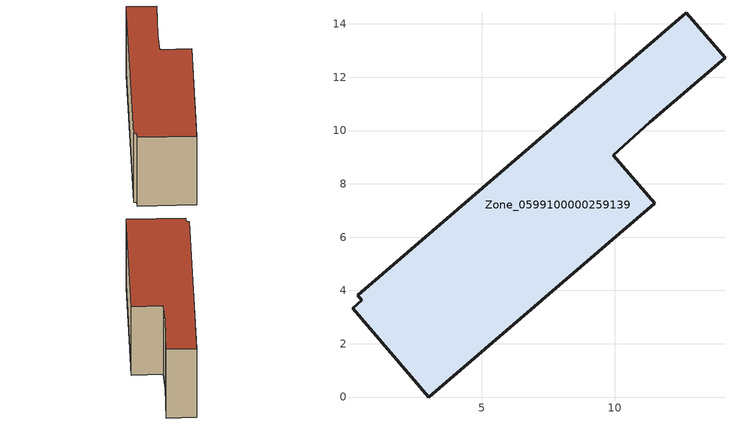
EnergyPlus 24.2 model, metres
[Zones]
Zone_0599100000259139
 floor ground (C_G): 0.15,3.34 0.51,3.64 0.35,3.82 12.68,14.41 14.13,12.72 11.3,10.31 9.94,9.07 11.5,7.27 3.02,0 z0
 wall outside (C_F): 14.13,12.72 12.68,14.41 0.35,3.82 0.51,3.64 0.15,3.34 3.02,0 11.5,7.27 9.94,9.07 11.3,10.31 14.13,12.72 z0:6.22
 roof outside (C_R): 0.51,3.64 0.15,3.34 3.02,0 11.5,7.27 9.94,9.07 11.3,10.31 14.13,12.72 12.68,14.41 0.35,3.82 z6.22
[BUILDING]
Pand.0599100000259139: North Axis=0; Terrain=City; Loads Convergence Tolerance Value=0.04; Temperature Convergence Tolerance Value=0.4; Solar Distribution=FullExterior; Maximum Number of Warmup Days=25; Minimum Number of Warmup Days=1
[Site:Location]
Rotterdam.The.Hague.AP_ZH_NLD Design_Conditions: Latitude=51.96; Longitude=4.45; Time Zone=1; Elevation=-4.5
[SITE:GROUNDTEMPERATURE:BUILDINGSURFACE]
18, 18, 18, 18, 18, 18, 18, 18, 18, 18, 18, 18
[MATERIAL] Thermal Absorptance=0.9; Solar Absorptance=0.7; Visible Absorptance=0.7
Name | Roughness | Thickness | Conductivity | Density | Specific Heat
G.TI.1946 | MediumSmooth | 0.15 | 1 | 540 | 1210
F.TI.1946 | Rough | 0.3 | 0.857143 | 1920 | 840
R.TI.1946 | MediumRough | 0.2 | 0.1 | 1500 | 1000
[CONSTRUCTION]
C_G: G.TI.1946
C_F: F.TI.1946
C_R: R.TI.1946
[ZONE]
Zone_0599100000259139: Type=1; Multiplier=1; Ceiling Height=Autocalculate; Volume=Autocalculate; Floor Area=autocalculate; Part of Total Floor Area=Yes
[ZONEINFILTRATION:DESIGNFLOWRATE]
Infil_Zone_0599100000259139: Zone or ZoneList or Space or SpaceList=Zone_0599100000259139; Schedule=AlwaysOn; Design Flow Rate Calculation Method=Flow/Area; Flow Rate per Floor Area=0.003; Constant Term Coefficient=1; Temperature Term Coefficient=0; Velocity Term Coefficient=0; Velocity Squared Term Coefficient=0
[HVACTEMPLATE:ZONE:IDEALLOADSAIRSYSTEM]
Zone_0599100000259139: Maximum Heating Supply Air Temperature=50; Minimum Cooling Supply Air Temperature=13; Maximum Heating Supply Air Humidity Ratio=0.0156; Minimum Cooling Supply Air Humidity Ratio=0.0077; Heating Limit=NoLimit; Cooling Limit=NoLimit; Dehumidification Control Type=ConstantSensibleHeatRatio; Cooling Sensible Heat Ratio=0.7; Dehumidification Setpoint=60; Humidification Control Type=None; Humidification Setpoint=30; Outdoor Air Method=None; Outdoor Air Flow Rate per Person=0.00944; Outdoor Air Flow Rate per Zone Floor Area=0; Outdoor Air Flow Rate per Zone=0; Demand Controlled Ventilation Type=None; Outdoor Air Economizer Type=NoEconomizer; Heat Recovery Type=None; Sensible Heat Recovery Effectiveness=0.7; Latent Heat Recovery Effectiveness=0.65
[ZONECONTROL:THERMOSTAT]
ThermostatControl_Zone_0599100000259139: Zone or ZoneList=Zone_0599100000259139; Control Type Schedule=DualSetpointControlType; Control 1=Thermostat_Zone_0599100000259139; Temperature Difference Between Cutout And Setpoint=0
[THERMOSTATSETPOINT:DUALSETPOINT]
Thermostat_Zone_0599100000259139: Heating Setpoint Temperature Schedule=HeatingSetpoint_Zone_0599100000259139; Cooling Setpoint Temperature Schedule=CoolingSetpoint_Zone_0599100000259139
[SCHEDULE:COMPACT]
HeatingSetpoint_Zone_0599100000259139: Through: 12/31, For: AllDays, Until: 24:00, 21
CoolingSetpoint_Zone_0599100000259139: Through: 12/31, For: AllDays, Until: 24:00, 24
DualSetpointControlType: Through: 12/31, For: AllDays, Until: 24:00, 4
AlwaysOn: Through: 12/31, For: AllDays, Until: 24:00, 1
